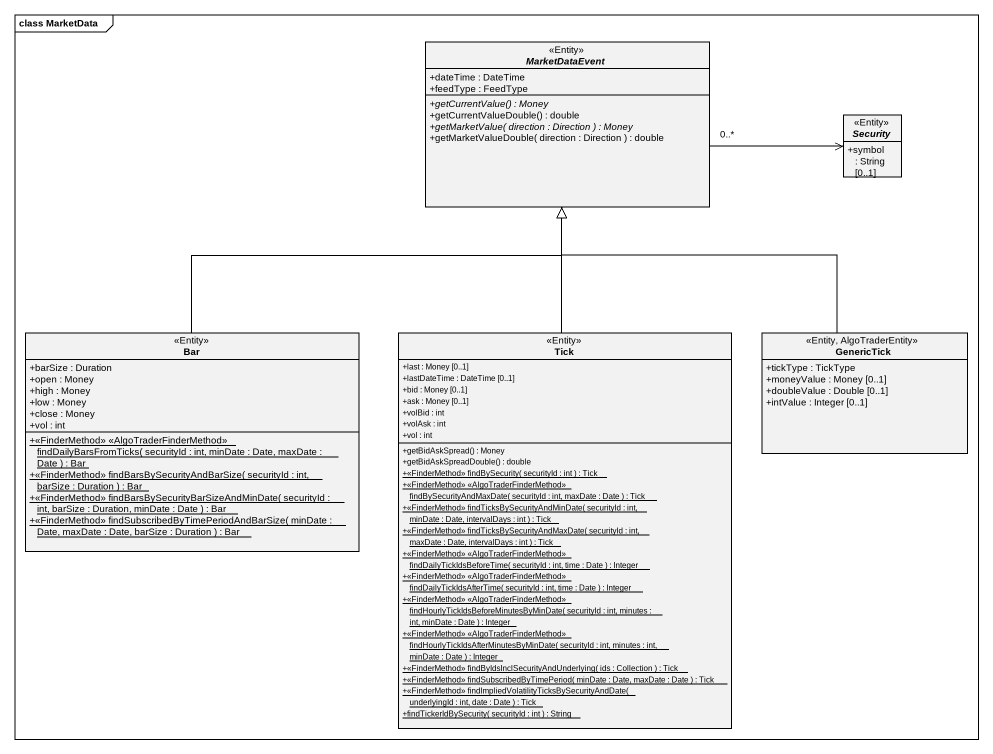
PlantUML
@startuml
mainframe class MarketData
hide circle
hide empty members
skinparam classAttributeIconSize 0
abstract class MarketDataEvent <<Entity>> {
  +dateTime : DateTime
  +feedType : FeedType
  {abstract} +getCurrentValue() : Money
  +getCurrentValueDouble() : double
  {abstract} +getMarketValue( direction : Direction ) : Money
  +getMarketValueDouble( direction : Direction ) : double
}
abstract class Security <<Entity>> {
  +symbol : String [0..1]
}
class Bar <<Entity>> {
  +barSize : Duration
  +open : Money
  +high : Money
  +low : Money
  +close : Money
  +vol : int
  {static} +<<FinderMethod>> <<AlgoTraderFinderMethod>> findDailyBarsFromTicks( securityId : int, minDate : Date, maxDate : Date ) : Bar
  {static} +<<FinderMethod>> findBarsBySecurityAndBarSize( securityId : int, barSize : Duration ) : Bar
  {static} +<<FinderMethod>> findBarsBySecurityBarSizeAndMinDate( securityId : int, barSize : Duration, minDate : Date ) : Bar
  {static} +<<FinderMethod>> findSubscribedByTimePeriodAndBarSize( minDate : Date, maxDate : Date, barSize : Duration ) : Bar
}
class Tick <<Entity>> {
  +last : Money [0..1]
  +lastDateTime : DateTime [0..1]
  +bid : Money [0..1]
  +ask : Money [0..1]
  +volBid : int
  +volAsk : int
  +vol : int
  +getBidAskSpread() : Money
  +getBidAskSpreadDouble() : double
  {static} +<<FinderMethod>> findBySecurity( securityId : int ) : Tick
  {static} +<<FinderMethod>> <<AlgoTraderFinderMethod>> findBySecurityAndMaxDate( securityId : int, maxDate : Date ) : Tick
  {static} +<<FinderMethod>> findTicksBySecurityAndMinDate( securityId : int, minDate : Date, intervalDays : int ) : Tick
  {static} +<<FinderMethod>> findTicksBySecurityAndMaxDate( securityId : int, maxDate : Date, intervalDays : int ) : Tick
  {static} +<<FinderMethod>> <<AlgoTraderFinderMethod>> findDailyTickIdsBeforeTime( securityId : int, time : Date ) : Integer
  {static} +<<FinderMethod>> <<AlgoTraderFinderMethod>> findDailyTickIdsAfterTime( securityId : int, time : Date ) : Integer
  {static} +<<FinderMethod>> <<AlgoTraderFinderMethod>> findHourlyTickIdsBeforeMinutesByMinDate( securityId : int, minutes : int, minDate : Date ) : Integer
  {static} +<<FinderMethod>> <<AlgoTraderFinderMethod>> findHourlyTickIdsAfterMinutesByMinDate( securityId : int, minutes : int, minDate : Date ) : Integer
  {static} +<<FinderMethod>> findByIdsInclSecurityAndUnderlying( ids : Collection ) : Tick
  {static} +<<FinderMethod>> findSubscribedByTimePeriod( minDate : Date, maxDate : Date ) : Tick
  {static} +<<FinderMethod>> findImpliedVolatilityTicksBySecurityAndDate( underlyingId : int, date : Date ) : Tick
  {static} +findTickerIdBySecurity( securityId : int ) : String
}
class GenericTick <<Entity, AlgoTraderEntity>> {
  +tickType : TickType
  +moneyValue : Money [0..1]
  +doubleValue : Double [0..1]
  +intValue : Integer [0..1]
}
Security <-left- "0..*" MarketDataEvent
Bar -up-|> MarketDataEvent
Tick -up-|> MarketDataEvent
GenericTick -up-|> MarketDataEvent
@enduml
